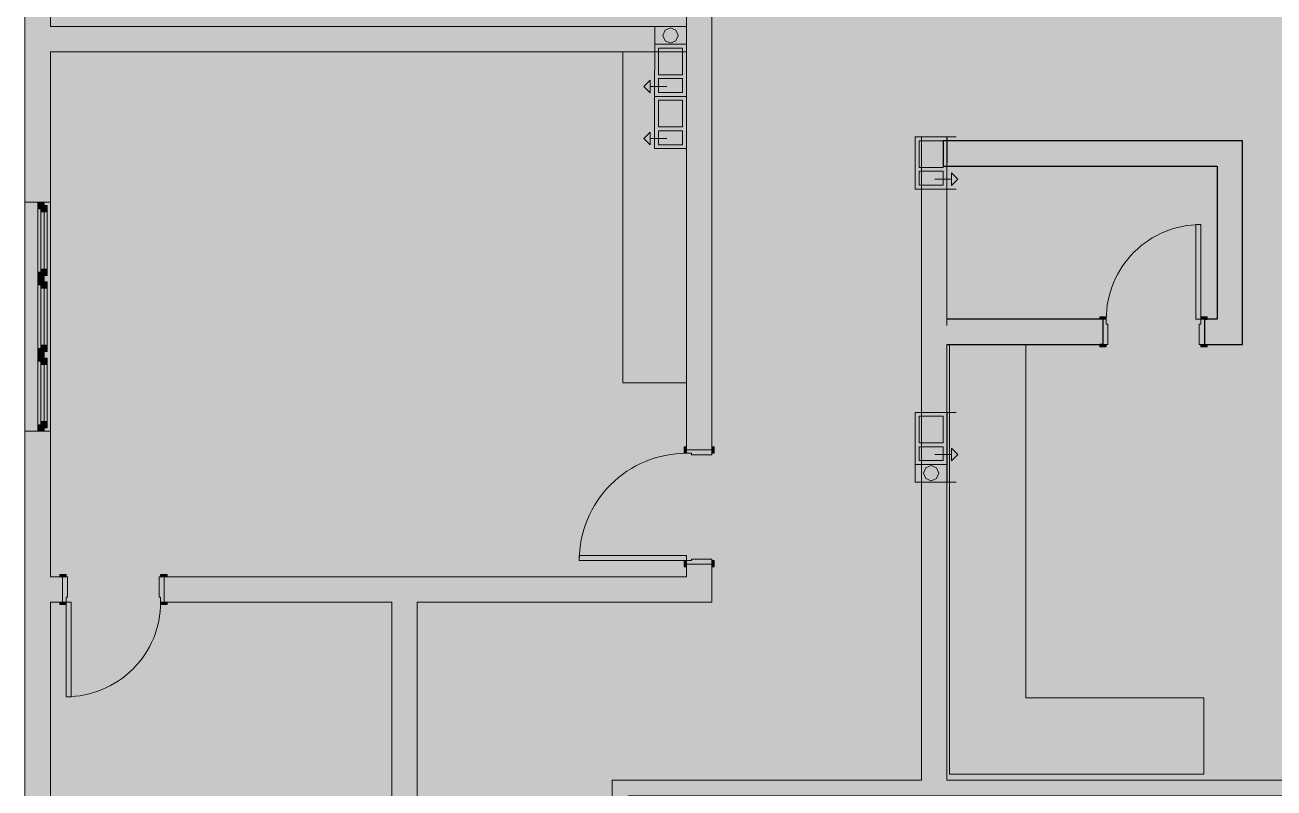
# Model space of a CAD drawing. Header units: centimetres. Extents: x -2733 to 2483, y -2206 to 1504.
# Drawn here: x 832 to 1815, y -217 to 384 of the extents above; entities that cross this region are included whole.
import ezdxf

# ---------------------------------------------------------------- set-up
doc = ezdxf.new("R2010")
doc.units = ezdxf.units.CM
doc.layers.add('ndarjet-njesite', color=1, linetype='Continuous', lineweight=0)
doc.layers.add('PDF_Oxhaqet', color=7, linetype='Continuous', lineweight=0)
for name, color, linetype, lineweight, true_color in [('PDF_2D Drafting - General', 7, 'Continuous', 0, 0x7f7f7f), ('PDF_Muret', 7, 'Continuous', 0, 0x7f7f7f), ('PDF_Structural - Bearing', 7, 'Continuous', 0, 0x7f7f7f)]:
    doc.layers.add(name, color=color, linetype=linetype, lineweight=lineweight, true_color=true_color)

msp = doc.modelspace()

# ---------------------------------------------------------------- hatches: boundary and pattern name
at = {"layer": 'PDF_2D Drafting - General', "true_color": 0xfafafa, "transparency": 33554559}
msp.add_hatch(color=7, dxfattribs=at).paths.add_polyline_path([(2309.02, 1085.47), (2309.02, -210.56), (2309.02, -223.05), (1319, -223.05), (1306.5, -223.05), (1306.5, -707.44), (1046.09, -707.47), (1033.59, -707.44), (1033.59, -422.5), (1033.59, -410), (852.01, -410), (832.01, -410), (832.01, 1246.36), (1372.46, 1246.36), (1372.39, 1085.47)])
at = {"layer": 'PDF_2D Drafting - General', "true_color": 0xffffff, "transparency": 33554559}
msp.add_hatch(color=7, dxfattribs=at).paths.add_polyline_path([(1559.44, 132.19), (1619.44, 132.19), (1619.44, -145.81), (1759.44, -145.81), (1759.44, -205.81), (1619.44, -205.81), (1559.44, -205.81)])
at = {"layer": 'PDF_Muret', "true_color": 0xffffff, "transparency": 33554559}
for points in [[(847.01, 244.09), (847.01, 241.58), (844.5, 241.58), (844.5, 239.08), (842.02, 239.08), (842.02, 244.09)], [(849.51, 191.58), (844.5, 191.58), (844.5, 189.07), (842.02, 189.07), (842.02, 239.08), (844.5, 239.08), (844.5, 236.58), (849.51, 236.58)], [(842.02, 184.08), (842.02, 189.07), (844.5, 189.07), (844.5, 186.59), (847.01, 186.59), (847.01, 184.08)], [(847.01, 184.08), (847.01, 181.58), (844.5, 181.58), (844.5, 179.08), (842.02, 179.08), (842.02, 184.08)], [(849.51, 131.59), (844.5, 131.59), (844.5, 129.09), (842.02, 129.09), (842.02, 179.08), (844.5, 179.08), (844.5, 176.58), (849.51, 176.58)], [(842.02, 124.08), (842.02, 129.09), (844.5, 129.09), (844.5, 126.58), (847.01, 126.58), (847.01, 124.08)], [(847.01, 124.08), (847.01, 121.58), (844.5, 121.58), (844.5, 119.08), (842.02, 119.08), (842.02, 124.08)], [(849.51, 71.58), (844.5, 71.58), (844.5, 69.08), (842.02, 69.08), (842.02, 119.08), (844.5, 119.08), (844.5, 116.59), (849.51, 116.59)], [(842.02, 64.08), (842.02, 69.08), (844.5, 69.08), (844.5, 66.58), (847.01, 66.58), (847.01, 64.08)], [(1372.48, 45.39), (1356.48, 45.39), (1356.48, 46.59), (1352.47, 46.59), (1352.47, 49.39), (1372.48, 49.39)], [(1372.48, -40.61), (1352.47, -40.61), (1352.47, -37.81), (1356.48, -37.81), (1356.48, -36.61), (1372.48, -36.61)], [(861.56, -50.55), (865.57, -50.55), (865.57, -66.55), (864.37, -66.55), (864.37, -70.54), (861.56, -70.54)], [(937.56, -50.55), (941.56, -50.55), (941.56, -70.54), (938.76, -70.54), (938.76, -66.55), (937.56, -66.55)]]:
    msp.add_hatch(color=7, dxfattribs=at).paths.add_polyline_path(points)
at = {"layer": 'PDF_Structural - Bearing', "true_color": 0xffffff, "transparency": 33554559}
for points in [[(1683.95, 132.19), (1679.96, 132.19), (1679.96, 152.19), (1682.75, 152.19), (1682.75, 148.19), (1683.95, 148.19)], [(1759.95, 132.19), (1755.95, 132.19), (1755.95, 148.19), (1757.15, 148.19), (1757.15, 152.19), (1759.95, 152.19)]]:
    msp.add_hatch(color=7, dxfattribs=at).paths.add_polyline_path(points)

# ---------------------------------------------------------------- linework, layer by layer
at = {"layer": 'ndarjet-njesite'}
msp.add_lwpolyline([(2309.02, 1085.47), (2309.02, -210.56), (2309.02, -223.05), (1319, -223.05), (1306.5, -223.05), (1306.5, -707.44), (1021.08, -707.44), (1021.08, -397.5), (832.01, -397.5), (832.01, 1246.36), (1372.46, 1246.36), (1372.39, 1085.47), (2309.02, 1085.47)], close=True, dxfattribs=at)
at = {"layer": 'PDF_2D Drafting - General', "lineweight": 9}
for points in [[(832.01, -410), (832.01, 1246.36)], [(1302.46, 362.45), (1302.46, 102.04)], [(1352.47, 362.45), (1302.46, 362.45)], [(1352.47, 102.04), (1352.47, 362.45)], [(1559.44, 132.19), (1619.44, 132.19)], [(1559.44, -205.81), (1559.44, 132.19)], [(1619.44, 132.19), (1619.44, -145.81)], [(1302.46, 102.04), (1352.47, 102.04)], [(1619.44, -145.81), (1759.44, -145.81)], [(1759.44, -145.81), (1759.44, -205.81)], [(1619.44, -205.81), (1559.44, -205.81)], [(1759.44, -205.81), (1619.44, -205.81)]]:
    msp.add_lwpolyline(points, dxfattribs=at)
at = {"layer": 'PDF_2D Drafting - General', "color": 7, "true_color": 0xffffff, "transparency": 33554559}
msp.add_solid([(1352.47, 102.04), (1302.46, 102.04), (1352.47, 362.45), (1302.46, 362.45)], dxfattribs=at)
at = {"layer": 'PDF_Muret', "color": 251, "lineweight": 5, "true_color": 0x6a6a6a}
for points in [[(1372.48, 49.39), (1372.48, 635.74)], [(1352.47, 560.12), (1352.47, 49.39)], [(832.01, 460.48), (832.01, 244.09)], [(852.01, 382.45), (852.01, 460.48)], [(1352.46, 382.45), (852.01, 382.45)], [(1352.46, 362.45), (1352.46, 382.45)], [(852.01, 362.45), (1352.46, 362.45)], [(852.01, 244.09), (852.01, 362.45)], [(1537.44, 295.54), (1537.44, 147.25)], [(1557.43, 295.54), (1537.44, 295.54)], [(1557.43, 147.25), (1557.43, 295.54)], [(832.01, 244.09), (842.02, 244.09)], [(832.01, 244.09), (842.02, 244.09)], [(842.02, 244.09), (847.01, 244.09)], [(842.02, 244.09), (847.01, 244.09)], [(842.02, 244.09), (847.01, 244.09)], [(847.01, 244.09), (852.01, 244.09)], [(847.01, 244.09), (852.01, 244.09)], [(1537.44, 147.25), (1537.44, -210.56)], [(1557.43, -210.56), (1557.43, 132.19)], [(832.01, 64.08), (842.02, 64.08)], [(832.01, 64.08), (832.01, -397.5)], [(832.01, 64.08), (842.02, 64.08)], [(842.02, 64.08), (847.01, 64.08)], [(842.02, 64.08), (847.01, 64.08)], [(842.02, 64.08), (847.01, 64.08)], [(847.01, 64.08), (852.01, 64.08)], [(847.01, 64.08), (852.01, 64.08)], [(852.01, -50.55), (852.01, 64.08)], [(1352.47, 49.39), (1352.47, 51.58)], [(1352.47, 49.39), (1352.47, 51.58)], [(1352.47, 49.39), (1352.47, 51.58)], [(1352.47, 49.39), (1372.48, 49.39)], [(1352.47, 49.39), (1372.48, 49.39)], [(1352.47, 49.39), (1372.48, 49.39)], [(1372.48, 49.39), (1372.48, 51.58)], [(1372.48, 49.39), (1372.48, 51.58)], [(1372.48, 49.39), (1372.48, 51.58)], [(1352.47, -40.61), (1352.47, -42.82)], [(1352.47, -40.61), (1372.48, -40.61)], [(1352.47, -40.61), (1352.47, -50.55)], [(1352.47, -40.61), (1372.48, -40.61)], [(1352.47, -40.61), (1372.48, -40.61)], [(1352.47, -40.61), (1352.47, -42.82)], [(1352.47, -40.61), (1352.47, -42.82)], [(1372.48, -40.61), (1372.48, -42.82)], [(1372.48, -70.54), (1372.48, -40.61)], [(1372.48, -40.61), (1372.48, -42.82)], [(1372.48, -40.61), (1372.48, -42.82)], [(861.56, -50.55), (852.01, -50.55)], [(861.56, -50.55), (859.36, -50.55)], [(861.56, -50.55), (859.36, -50.55)], [(861.56, -50.55), (859.36, -50.55)], [(861.56, -70.54), (861.56, -50.55)], [(861.56, -70.54), (861.56, -50.55)], [(861.56, -70.54), (861.56, -50.55)], [(941.56, -50.55), (943.76, -50.55)], [(941.56, -70.54), (941.56, -50.55)], [(1352.47, -50.55), (941.56, -50.55)], [(941.56, -70.54), (941.56, -50.55)], [(941.56, -70.54), (941.56, -50.55)], [(941.56, -50.55), (943.76, -50.55)], [(941.56, -50.55), (943.76, -50.55)], [(852.01, -229.26), (852.01, -70.54)], [(852.01, -70.54), (861.56, -70.54)], [(861.56, -70.54), (859.36, -70.54)], [(861.56, -70.54), (859.36, -70.54)], [(861.56, -70.54), (859.36, -70.54)], [(941.56, -70.54), (943.76, -70.54)], [(941.56, -70.54), (1120.68, -70.54)], [(941.56, -70.54), (943.76, -70.54)], [(941.56, -70.54), (943.76, -70.54)], [(1120.68, -70.54), (1120.68, -229.26)], [(1140.67, -258.43), (1140.67, -70.54)], [(1140.67, -70.54), (1372.48, -70.54)], [(1537.44, -210.56), (1294, -210.56)], [(1294, -210.56), (1294, -752.21)], [(2284.02, -210.56), (1557.43, -210.56)]]:
    msp.add_lwpolyline(points, dxfattribs=at)
at = {"layer": 'PDF_Muret', "lineweight": 5}
for points in [[(832.01, 244.09), (832.01, 64.08)], [(842.02, 239.08), (842.02, 244.09)], [(844.5, 239.08), (842.02, 239.08)], [(842.02, 189.07), (842.02, 239.08)], [(847.01, 241.58), (844.5, 241.58)], [(844.5, 241.58), (844.5, 239.08)], [(844.5, 236.58), (844.5, 241.58)], [(844.5, 241.58), (849.51, 241.58)], [(849.51, 236.58), (844.5, 236.58)], [(844.5, 191.58), (844.5, 236.58)], [(847.01, 244.09), (847.01, 241.58)], [(847.01, 236.58), (847.01, 191.58)], [(849.51, 241.58), (849.51, 236.58)], [(849.51, 236.58), (849.51, 191.58)], [(849.51, 236.58), (849.51, 191.58)], [(852.01, 244.09), (852.01, 64.08)], [(842.02, 184.08), (842.02, 189.07)], [(842.02, 189.07), (844.5, 189.07)], [(844.5, 186.59), (844.5, 191.58)], [(844.5, 191.58), (849.51, 191.58)], [(844.5, 189.07), (844.5, 186.59)], [(849.51, 191.58), (849.51, 186.59)], [(842.02, 179.08), (842.02, 184.08)], [(844.5, 179.08), (842.02, 179.08)], [(842.02, 129.09), (842.02, 179.08)], [(844.5, 186.59), (847.01, 186.59)], [(849.51, 186.59), (844.5, 186.59)], [(847.01, 181.58), (844.5, 181.58)], [(844.5, 181.58), (844.5, 179.08)], [(844.5, 176.58), (844.5, 181.58)], [(844.5, 181.58), (849.51, 181.58)], [(847.01, 186.59), (847.01, 184.08)], [(847.01, 184.08), (847.01, 181.58)], [(849.51, 181.58), (849.51, 176.58)], [(849.51, 176.58), (844.5, 176.58)], [(844.5, 131.59), (844.5, 176.58)], [(847.01, 176.58), (847.01, 131.59)], [(849.51, 176.58), (849.51, 131.59)], [(849.51, 176.58), (849.51, 131.59)], [(842.02, 124.08), (842.02, 129.09)], [(842.02, 129.09), (844.5, 129.09)], [(844.5, 126.58), (844.5, 131.59)], [(844.5, 131.59), (849.51, 131.59)], [(844.5, 129.09), (844.5, 126.58)], [(849.51, 131.59), (849.51, 126.58)], [(842.02, 119.08), (842.02, 124.08)], [(844.5, 119.08), (842.02, 119.08)], [(842.02, 69.08), (842.02, 119.08)], [(844.5, 126.58), (847.01, 126.58)], [(849.51, 126.58), (844.5, 126.58)], [(847.01, 121.58), (844.5, 121.58)], [(844.5, 121.58), (844.5, 119.08)], [(844.5, 116.59), (844.5, 121.58)], [(844.5, 121.58), (849.51, 121.58)], [(847.01, 126.58), (847.01, 124.08)], [(847.01, 124.08), (847.01, 121.58)], [(849.51, 121.58), (849.51, 116.59)], [(849.51, 116.59), (844.5, 116.59)], [(844.5, 71.58), (844.5, 116.59)], [(847.01, 116.59), (847.01, 71.58)], [(849.51, 116.59), (849.51, 71.58)], [(849.51, 116.59), (849.51, 71.58)], [(842.02, 64.08), (842.02, 69.08)], [(842.02, 69.08), (844.5, 69.08)], [(844.5, 66.58), (844.5, 71.58)], [(844.5, 71.58), (849.51, 71.58)], [(844.5, 69.08), (844.5, 66.58)], [(849.51, 71.58), (849.51, 66.58)], [(844.5, 66.58), (847.01, 66.58)], [(849.51, 66.58), (844.5, 66.58)], [(847.01, 66.58), (847.01, 64.08)], [(1352.47, 51.58), (1350.57, 51.58)], [(1350.57, 51.58), (1350.57, 46.59)], [(1352.47, 46.59), (1352.47, 51.58)], [(1352.47, 46.59), (1352.47, 49.39)], [(1352.47, 49.39), (1372.48, 49.39)], [(1374.36, 51.58), (1372.48, 51.58)], [(1372.48, 51.58), (1372.48, 46.59)], [(1372.48, 49.39), (1372.48, 45.39)], [(1374.36, 46.59), (1374.36, 51.58)], [(1350.57, 46.59), (1352.47, 46.59)], [(1356.48, 46.59), (1352.47, 46.59)], [(1356.48, 45.39), (1356.48, 46.59)], [(1372.48, 45.39), (1356.48, 45.39)], [(1372.48, 46.59), (1374.36, 46.59)], [(1352.47, -33.82), (1268.07, -33.82)], [(1268.07, -33.82), (1268.07, -37.81)], [(1268.07, -37.81), (1352.47, -37.81)], [(1350.57, -37.81), (1350.57, -42.82)], [(1352.47, -37.81), (1350.57, -37.81)], [(1352.47, -37.81), (1352.47, -33.82)], [(1352.47, -42.82), (1352.47, -37.81)], [(1352.47, -40.61), (1352.47, -37.81)], [(1352.47, -37.81), (1356.48, -37.81)], [(1356.48, -37.81), (1356.48, -36.61)], [(1356.48, -36.61), (1372.48, -36.61)], [(1372.48, -36.61), (1372.48, -40.61)], [(1372.48, -37.81), (1372.48, -42.82)], [(1374.36, -37.81), (1372.48, -37.81)], [(1374.36, -42.82), (1374.36, -37.81)], [(859.36, -50.55), (859.36, -48.65)], [(859.36, -48.65), (864.37, -48.65)], [(864.37, -48.65), (864.37, -50.55)], [(938.76, -48.65), (943.76, -48.65)], [(938.76, -50.55), (938.76, -48.65)], [(943.76, -48.65), (943.76, -50.55)], [(1350.57, -42.82), (1352.47, -42.82)], [(1372.48, -40.61), (1352.47, -40.61)], [(1372.48, -42.82), (1374.36, -42.82)], [(864.37, -50.55), (859.36, -50.55)], [(861.56, -50.55), (861.56, -70.54)], [(865.57, -50.55), (861.56, -50.55)], [(865.57, -66.55), (865.57, -50.55)], [(937.57, -50.55), (937.57, -66.55)], [(941.56, -50.55), (937.57, -50.55)], [(943.76, -50.55), (938.76, -50.55)], [(941.56, -70.54), (941.56, -50.55)], [(864.37, -70.54), (864.37, -66.55)], [(864.37, -66.55), (865.57, -66.55)], [(937.57, -66.55), (938.76, -66.55)], [(938.76, -66.55), (938.76, -70.54)], [(859.36, -72.45), (859.36, -70.54)], [(859.36, -70.54), (864.37, -70.54)], [(864.37, -72.45), (859.36, -72.45)], [(861.56, -70.54), (864.37, -70.54)], [(864.37, -70.54), (864.37, -72.45)], [(864.37, -144.95), (864.37, -70.54)], [(864.37, -70.54), (868.36, -70.54)], [(868.36, -70.54), (868.36, -144.95)], [(938.76, -70.54), (943.76, -70.54)], [(938.76, -72.45), (938.76, -70.54)], [(938.76, -70.54), (941.56, -70.54)], [(943.76, -72.45), (938.76, -72.45)], [(943.76, -70.54), (943.76, -72.45)], [(868.36, -144.95), (864.37, -144.95)]]:
    msp.add_lwpolyline(points, dxfattribs=at)
for centre, radius, start, end in [((1352.46, -37.8), 84.39, 89.99054, 180.00991), ((864.38, -70.57), 74.38, 269.99213, 0.01986)]:
    msp.add_arc(centre, radius, start, end, dxfattribs=at)
at = {"layer": 'PDF_Muret', "color": 7, "true_color": 0xffffff, "transparency": 33554559}
for points in [[(1352.47, 635.74), (1372.48, 635.74), (1352.47, 49.39), (1372.48, 49.39)], [(832.01, 244.09), (832.01, 460.48), (852.01, 244.09), (852.01, 460.48)], [(1352.46, 382.45), (1352.46, 362.45), (852.01, 382.45), (852.01, 362.45)], [(1537.44, 295.54), (1557.43, 295.54), (1537.44, 147.25), (1557.43, 147.25)], [(832.01, 64.08), (832.01, 244.09), (852.01, 64.08), (852.01, 244.09)], [(849.51, 241.58), (849.51, 236.58), (844.5, 241.58), (844.5, 236.58)], [(844.5, 191.58), (844.5, 236.58), (849.51, 191.58), (849.51, 236.58)], [(844.5, 186.59), (844.5, 191.58), (849.51, 186.59), (849.51, 191.58)], [(849.51, 181.58), (849.51, 176.58), (844.5, 181.58), (844.5, 176.58)], [(844.5, 131.59), (844.5, 176.58), (849.51, 131.59), (849.51, 176.58)], [(1537.44, 147.25), (1557.43, 147.25), (1537.44, -210.56), (1557.43, -210.56)], [(844.5, 126.58), (844.5, 131.59), (849.51, 126.58), (849.51, 131.59)], [(849.51, 121.58), (849.51, 116.59), (844.5, 121.58), (844.5, 116.59)], [(844.5, 71.58), (844.5, 116.59), (849.51, 71.58), (849.51, 116.59)], [(844.5, 66.58), (844.5, 71.58), (849.51, 66.58), (849.51, 71.58)], [(832.01, -397.5), (832.01, 64.08), (852.01, -397.5), (852.01, 64.08)], [(1352.47, 46.59), (1350.57, 46.59), (1352.47, 51.58), (1350.57, 51.58)], [(1374.36, 46.59), (1372.48, 46.59), (1374.36, 51.58), (1372.48, 51.58)], [(1268.07, -37.81), (1268.07, -33.82), (1352.47, -37.81), (1352.47, -33.82)], [(1350.57, -37.81), (1352.47, -37.81), (1350.57, -42.82), (1352.47, -42.82)], [(1372.48, -37.81), (1374.36, -37.81), (1372.48, -42.82), (1374.36, -42.82)], [(864.37, -50.55), (859.36, -50.55), (864.37, -48.65), (859.36, -48.65)], [(938.76, -48.65), (943.76, -48.65), (938.76, -50.55), (943.76, -50.55)], [(1352.47, -50.55), (1352.47, -40.61), (1372.48, -70.54), (1372.48, -40.61)], [(852.01, -70.54), (852.01, -50.55), (861.56, -70.54), (861.56, -50.55)], [(941.56, -70.54), (941.56, -50.55), (1372.48, -70.54), (1352.47, -50.55)], [(864.37, -72.45), (859.36, -72.45), (864.37, -70.54), (859.36, -70.54)], [(864.37, -144.95), (864.37, -70.54), (868.36, -144.95), (868.36, -70.54)], [(938.76, -70.54), (943.76, -70.54), (938.76, -72.45), (943.76, -72.45)], [(1140.67, -70.54), (1140.67, -258.43), (1120.68, -70.54), (1120.68, -258.43)], [(2284.02, -235.55), (1319, -235.55), (2284.02, -210.56), (1294, -210.56)], [(1319, -235.55), (1319, -752.21), (1294, -210.56), (1294, -752.21)]]:
    msp.add_solid(points, dxfattribs=at)
at = {"layer": 'PDF_Oxhaqet', "lineweight": 9}
for points in [[(1352.46, 382.45), (1327.45, 382.45)], [(1327.45, 382.45), (1327.45, 368.45)], [(1335.71, 379.57), (1333.95, 375.32)], [(1333.95, 375.32), (1335.71, 371.09)], [(1339.96, 381.32), (1335.71, 379.57)], [(1344.19, 379.57), (1339.96, 381.32)], [(1345.95, 375.32), (1344.19, 379.57)], [(1344.19, 371.09), (1345.95, 375.32)], [(1352.44, 368.45), (1352.46, 382.45)], [(1327.43, 327.46), (1327.45, 368.45)], [(1327.45, 368.45), (1352.44, 368.45)], [(1330.44, 344.44), (1330.45, 365.45)], [(1330.45, 365.45), (1349.44, 365.44)], [(1335.71, 371.09), (1339.96, 369.33)], [(1339.96, 369.33), (1344.19, 371.09)], [(1349.44, 365.44), (1349.44, 344.44)], [(1352.44, 368.45), (1352.43, 327.46)], [(1349.44, 344.44), (1330.44, 344.44)], [(1318.85, 335.21), (1323.86, 340.2)], [(1318.85, 335.21), (1323.84, 330.2)], [(1323.86, 340.2), (1323.84, 330.2)], [(1336.97, 335.19), (1323.84, 335.19)], [(1349.44, 341.44), (1330.44, 341.46)], [(1330.44, 330.46), (1330.44, 341.46)], [(1349.44, 341.44), (1349.43, 330.44)], [(1327.42, 286.46), (1327.43, 327.46)], [(1327.43, 327.46), (1352.43, 327.46)], [(1352.43, 327.46), (1327.43, 327.46)], [(1330.42, 324.45), (1349.43, 324.44)], [(1330.42, 303.45), (1330.42, 324.45)], [(1349.43, 330.44), (1330.44, 330.46)], [(1349.43, 324.44), (1349.41, 303.45)], [(1352.43, 327.46), (1352.41, 286.44)], [(1318.84, 294.19), (1323.83, 299.2)], [(1323.83, 299.2), (1323.83, 289.2)], [(1330.41, 289.46), (1330.42, 300.46)], [(1349.41, 303.45), (1330.42, 303.45)], [(1349.41, 300.44), (1330.42, 300.46)], [(1349.41, 300.44), (1349.41, 289.45)], [(1532.45, 295.54), (1532.44, 254.54)], [(1557.45, 295.54), (1532.45, 295.54)], [(1557.43, 254.54), (1557.45, 295.54)], [(1318.84, 294.19), (1323.83, 289.2)], [(1336.96, 294.19), (1323.83, 294.19)], [(1352.41, 286.44), (1327.42, 286.46)], [(1349.41, 289.45), (1330.41, 289.46)], [(1535.47, 292.53), (1535.46, 271.53)], [(1554.46, 292.52), (1535.47, 292.53)], [(1554.46, 271.53), (1554.46, 292.52)], [(1535.46, 271.53), (1554.46, 271.53)], [(1535.46, 268.54), (1554.45, 268.53)], [(1535.46, 268.54), (1535.46, 257.54)], [(1554.45, 257.53), (1554.45, 268.53)], [(1561.02, 257.27), (1561.04, 267.27)], [(1566.03, 262.26), (1561.04, 267.27)], [(1535.46, 257.54), (1554.45, 257.53)], [(1547.91, 262.28), (1561.04, 262.28)], [(1566.03, 262.26), (1561.02, 257.27)], [(1532.44, 254.54), (1557.43, 254.54)], [(1557.45, 78.81), (1532.45, 78.81)], [(1532.45, 78.81), (1532.45, 37.79)], [(1557.45, 37.79), (1557.45, 78.81)], [(1554.46, 75.79), (1535.46, 75.79)], [(1535.46, 75.79), (1535.46, 54.8)], [(1554.46, 54.8), (1554.46, 75.79)], [(1535.46, 54.8), (1554.46, 54.8)], [(1535.46, 51.79), (1554.46, 51.79)], [(1535.46, 51.79), (1535.46, 40.81)], [(1554.46, 40.81), (1554.46, 51.79)], [(1566.03, 45.54), (1561.04, 50.53)], [(1561.04, 40.55), (1561.04, 50.53)], [(1535.46, 40.81), (1554.46, 40.81)], [(1547.93, 45.54), (1561.04, 45.54)], [(1566.03, 45.54), (1561.04, 40.55)], [(1532.45, 37.79), (1532.45, 23.79)], [(1532.45, 37.79), (1557.45, 37.79)], [(1540.72, 35.18), (1538.96, 30.93)], [(1538.96, 30.93), (1540.72, 26.68)], [(1544.95, 36.94), (1540.72, 35.18)], [(1549.2, 35.18), (1544.95, 36.94)], [(1550.96, 30.93), (1549.2, 35.18)], [(1549.2, 26.68), (1550.96, 30.93)], [(1557.45, 23.79), (1557.45, 37.79)], [(1532.45, 23.79), (1557.45, 23.79)], [(1540.72, 26.68), (1544.95, 24.92)], [(1544.95, 24.92), (1549.2, 26.68)]]:
    msp.add_lwpolyline(points, dxfattribs=at)
at = {"layer": 'PDF_Oxhaqet', "color": 8, "lineweight": 5, "true_color": 0x7f7f7f}
for points in [[(1557.43, 295.54), (1564.73, 295.54)], [(1557.42, 254.54), (1564.71, 254.54)], [(1557.42, 78.81), (1564.71, 78.81)], [(1557.42, 23.79), (1564.71, 23.79)]]:
    msp.add_lwpolyline(points, dxfattribs=at)
at = {"layer": 'PDF_Structural - Bearing', "color": 7, "lineweight": 25}
for points in [[(1789.94, 292.52), (1554.46, 292.52)], [(1554.46, 292.52), (1554.46, 272.53)], [(1789.94, 132.19), (1789.94, 292.52)], [(1554.46, 272.53), (1769.93, 272.53)], [(1769.93, 272.53), (1769.93, 152.19)], [(1679.96, 152.19), (1557.43, 152.19)], [(1679.96, 152.19), (1677.76, 152.19)], [(1679.96, 152.19), (1677.76, 152.19)], [(1679.96, 152.19), (1677.76, 152.19)], [(1679.96, 152.19), (1679.96, 132.19)], [(1679.96, 152.19), (1679.96, 132.19)], [(1679.96, 152.19), (1679.96, 132.19)], [(1759.95, 152.19), (1762.15, 152.19)], [(1759.95, 152.19), (1759.95, 132.19)], [(1769.93, 152.19), (1759.95, 152.19)], [(1759.95, 152.19), (1759.95, 132.19)], [(1759.95, 152.19), (1759.95, 132.19)], [(1759.95, 152.19), (1762.15, 152.19)], [(1759.95, 152.19), (1762.15, 152.19)], [(1557.43, 132.19), (1679.96, 132.19)], [(1679.96, 132.19), (1677.76, 132.19)], [(1679.96, 132.19), (1677.76, 132.19)], [(1679.96, 132.19), (1677.76, 132.19)], [(1759.95, 132.19), (1762.15, 132.19)], [(1759.95, 132.19), (1789.94, 132.19)], [(1759.95, 132.19), (1762.15, 132.19)], [(1759.95, 132.19), (1762.15, 132.19)]]:
    msp.add_lwpolyline(points, dxfattribs=at)
at = {"layer": 'PDF_Structural - Bearing', "lineweight": 5}
for points in [[(1753.16, 152.19), (1753.16, 226.58)], [(1753.16, 226.58), (1757.15, 226.58)], [(1757.15, 226.58), (1757.15, 152.19)], [(1677.76, 152.19), (1677.76, 154.1)], [(1677.76, 154.1), (1682.75, 154.1)], [(1682.75, 152.19), (1677.76, 152.19)], [(1682.75, 152.19), (1679.96, 152.19)], [(1679.96, 152.19), (1679.96, 132.19)], [(1682.75, 154.1), (1682.75, 152.19)], [(1682.75, 148.19), (1682.75, 152.19)], [(1683.95, 148.19), (1682.75, 148.19)], [(1683.95, 132.19), (1683.95, 148.19)], [(1757.15, 152.19), (1753.16, 152.19)], [(1757.15, 148.19), (1755.95, 148.19)], [(1755.95, 148.19), (1755.95, 132.19)], [(1757.15, 154.1), (1762.15, 154.1)], [(1757.15, 152.19), (1757.15, 154.1)], [(1762.15, 152.19), (1757.15, 152.19)], [(1759.95, 152.19), (1757.15, 152.19)], [(1757.15, 152.19), (1757.15, 148.19)], [(1759.95, 132.19), (1759.95, 152.19)], [(1762.15, 154.1), (1762.15, 152.19)], [(1677.76, 130.29), (1677.76, 132.19)], [(1677.76, 132.19), (1682.75, 132.19)], [(1682.75, 130.29), (1677.76, 130.29)], [(1679.96, 132.19), (1683.95, 132.19)], [(1682.75, 132.19), (1682.75, 130.29)], [(1755.95, 132.19), (1759.95, 132.19)], [(1757.15, 132.19), (1762.15, 132.19)], [(1757.15, 130.29), (1757.15, 132.19)], [(1762.15, 130.29), (1757.15, 130.29)], [(1762.15, 132.19), (1762.15, 130.29)]]:
    msp.add_lwpolyline(points, dxfattribs=at)
msp.add_arc((1757.13, 152.19), 74.39, 89.98676, 180.00036, dxfattribs=at)
at = {"layer": 'PDF_Structural - Bearing', "color": 7, "true_color": 0xffffff, "transparency": 33554559}
for points in [[(1554.46, 272.53), (1554.46, 292.52), (1769.93, 272.53), (1789.94, 292.52)], [(1769.93, 272.53), (1789.94, 292.52), (1769.93, 152.19), (1789.94, 132.19)], [(1757.15, 226.58), (1757.15, 152.19), (1753.16, 226.58), (1753.16, 152.19)], [(1557.43, 152.19), (1679.96, 152.19), (1557.43, 132.19), (1679.96, 132.19)], [(1682.75, 152.19), (1677.76, 152.19), (1682.75, 154.1), (1677.76, 154.1)], [(1757.15, 154.1), (1762.15, 154.1), (1757.15, 152.19), (1762.15, 152.19)], [(1769.93, 152.19), (1789.94, 132.19), (1759.95, 152.19), (1759.95, 132.19)], [(1682.75, 130.29), (1677.76, 130.29), (1682.75, 132.19), (1677.76, 132.19)], [(1757.15, 132.19), (1762.15, 132.19), (1757.15, 130.29), (1762.15, 130.29)]]:
    msp.add_solid(points, dxfattribs=at)

doc.saveas('drawing.dxf')
